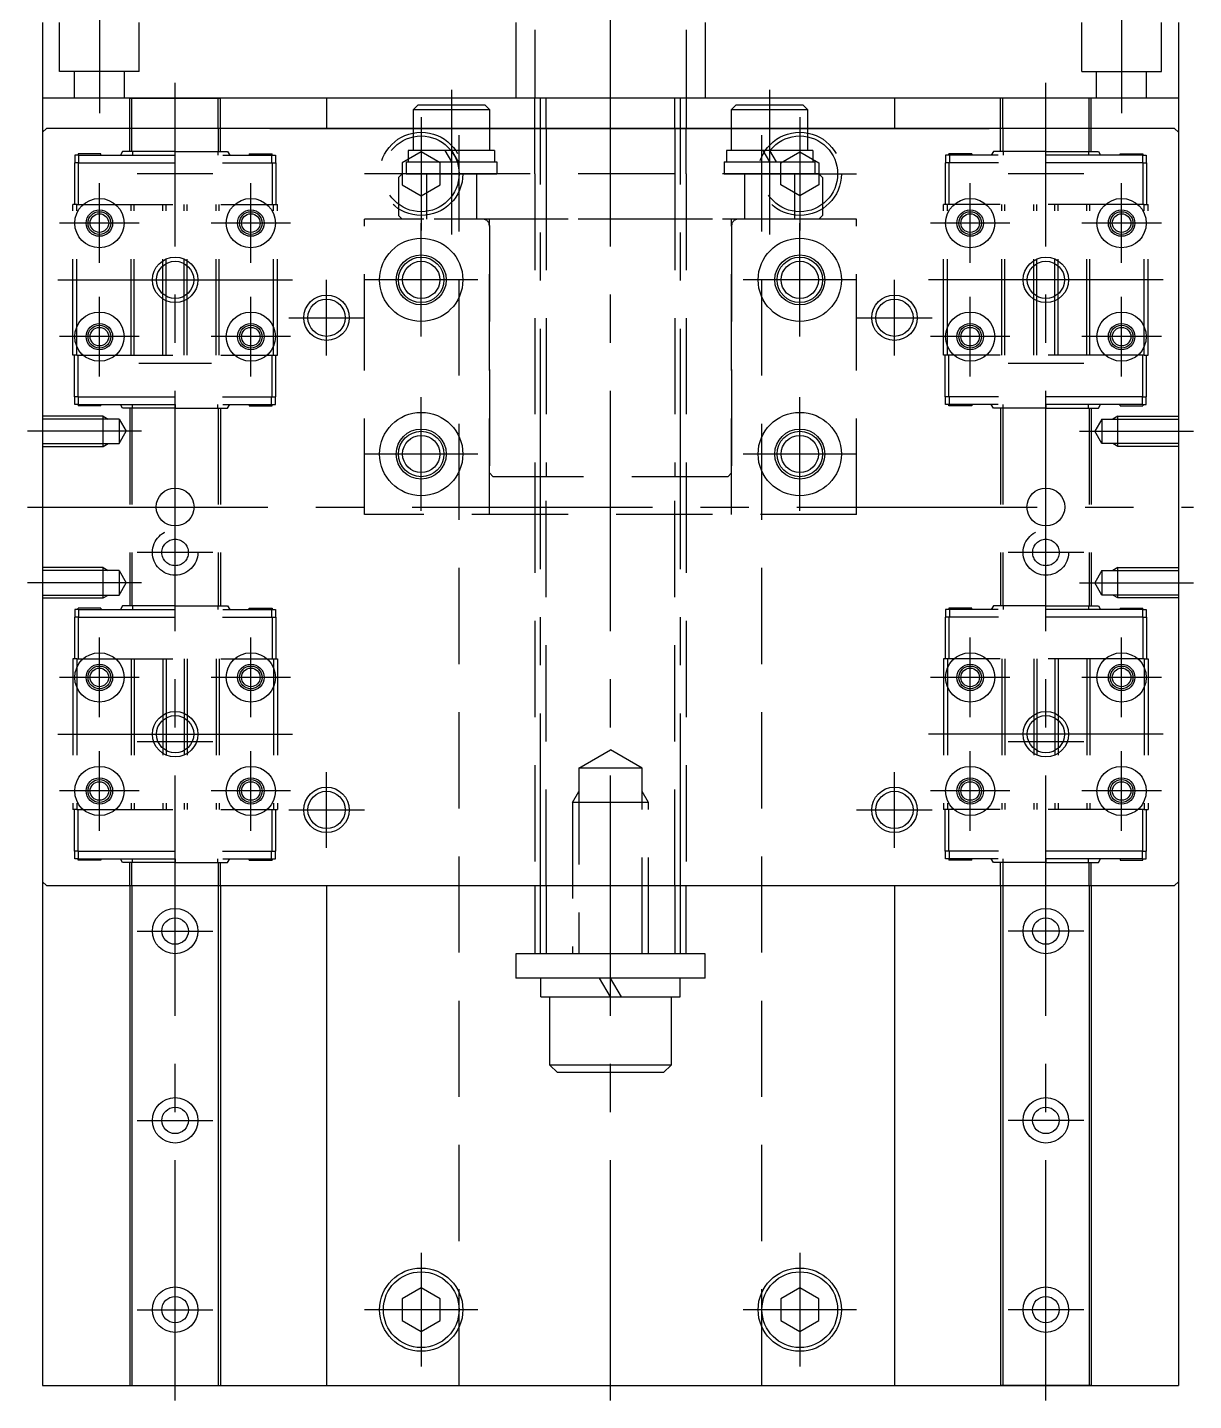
# Model space of a CAD drawing. Extents: x -165 to 327, y -498 to 35.
# Drawn here: x 173 to 327, y -482 to -300.7 of the extents above; entities that cross this region are included whole.
import ezdxf

# ---------------------------------------------------------------- set-up
doc = ezdxf.new("R2010")
doc.units = 0
doc.linetypes.add('CENTER', pattern=[50.8, 31.75, -6.35, 6.35, -6.35])
doc.linetypes.add('DASHED', pattern=[19.05, 12.7, -6.35])
doc.layers.get('0').update_dxf_attribs({"linetype": 'CONTINUOUS'})
doc.layers.add('CENTER', color=1, linetype='CENTER')

msp = doc.modelspace()

# ---------------------------------------------------------------- linework, layer by layer
at = {"color": 7, "linetype": 'CONTINUOUS'}
for p, q in [((175, -300), (175, -480)), ((325, -300), (325, -480)), ((325, -310), (175, -310)), ((186.5, -314), (186.5, -310)), ((186.5, -310), (198.5, -310)), ((186.8, -314), (186.8, -310)), ((198.2, -314), (198.2, -310)), ((198.5, -314), (198.5, -310)), ((212.5, -310), (212.5, -314)), ((240, -314), (240, -310)), ((241.5, -314), (241.5, -310)), ((258.5, -314), (258.5, -310)), ((260, -310), (260, -314)), ((287.5, -310), (287.5, -314)), ((313.5, -310), (301.5, -310)), ((301.5, -314), (301.5, -310)), ((301.8, -314), (301.8, -310)), ((313.2, -314), (313.2, -310)), ((313.5, -314), (313.5, -310)), ((224, -311.5), (224.6, -310.9)), ((224, -314), (224, -311.5)), ((224, -311.5), (234, -311.5)), ((224.6, -310.9), (233.4, -310.9)), ((233.4, -310.9), (234, -311.5)), ((234, -311.5), (234, -314)), ((266, -311.5), (266.6, -310.9)), ((266, -314), (266, -311.5)), ((266, -311.5), (276, -311.5)), ((266.6, -310.9), (275.4, -310.9)), ((275.4, -310.9), (276, -311.5)), ((276, -311.5), (276, -314)), ((175.5, -314), (175, -314.5)), ((175.5, -314), (175, -314.5)), ((175, -314.5), (175, -413.5)), ((175, -314.5), (175, -413.5)), ((324.5, -314), (175.5, -314)), ((324.5, -314), (175.5, -314)), ((205, -314), (200, -314)), ((205, -314), (295, -314)), ((295, -314), (300, -314)), ((324.5, -314), (325, -314.5)), ((324.5, -314), (325, -314.5)), ((325, -314.5), (325, -413.5)), ((325, -314.5), (325, -413.5)), ((175.5, -414), (175, -413.5)), ((175.5, -414), (175, -413.5)), ((175.5, -414), (324.5, -414)), ((175.5, -414), (324.5, -414)), ((186.5, -414), (186.5, -480)), ((186.8, -414), (186.8, -480)), ((198.2, -414), (198.2, -480)), ((198.5, -414), (198.5, -480)), ((205, -414), (243, -414)), ((212.5, -414), (212.5, -480)), ((239, -414), (261, -414)), ((240, -414), (240, -423)), ((241.5, -414), (241.5, -423)), ((243, -414), (257, -414)), ((257, -414), (295, -414)), ((258.5, -414), (258.5, -423)), ((260, -423), (260, -414)), ((287.5, -414), (287.5, -480)), ((301.5, -414), (301.5, -480)), ((301.8, -414), (301.8, -480)), ((313.2, -414), (313.2, -480)), ((313.5, -414), (313.5, -480)), ((324.5, -414), (325, -413.5)), ((324.5, -414), (325, -413.5)), ((262.5, -423), (237.5, -423)), ((237.5, -423), (237.5, -426.2)), ((260, -423), (240, -423)), ((262.5, -426.2), (262.5, -423)), ((262.5, -426.2), (237.5, -426.2)), ((259.2, -426.2), (240.8, -426.2)), ((240.8, -428.7), (240.8, -426.2)), ((250, -428.7), (248.56, -426.2)), ((251.44, -428.7), (250, -426.2)), ((259.2, -428.7), (259.2, -426.2)), ((240.8, -428.7), (259.2, -428.7)), ((242, -437.7), (242, -428.7)), ((258, -428.7), (258, -437.7)), ((258, -437.7), (242, -437.7)), ((243, -438.7), (242, -437.7)), ((257, -438.7), (243, -438.7)), ((258, -437.7), (257, -438.7)), ((225, -467.11), (222.5, -468.56)), ((227.5, -468.56), (225, -467.11)), ((275, -467.11), (272.5, -468.56)), ((277.5, -468.56), (275, -467.11)), ((222.5, -468.56), (222.5, -471.44)), ((227.5, -471.44), (227.5, -468.56)), ((272.5, -468.56), (272.5, -471.44)), ((277.5, -471.44), (277.5, -468.56)), ((222.5, -471.44), (225, -472.89)), ((225, -472.89), (227.5, -471.44)), ((272.5, -471.44), (275, -472.89)), ((275, -472.89), (277.5, -471.44)), ((175, -480), (325, -480)), ((186.5, -480), (198.5, -480)), ((313.5, -480), (301.5, -480))]:
    msp.add_line(p, q, dxfattribs=at)
at = {"color": 3, "linetype": 'DASHED'}
for p, q in [((177.25, -306.5), (177.25, -300)), ((187.75, -306.5), (187.75, -300)), ((237.5, -300), (237.5, -310)), ((240, -301), (240, -310)), ((260, -301), (260, -310)), ((262.5, -300), (262.5, -310)), ((312.25, -306.5), (312.25, -300)), ((322.75, -306.5), (322.75, -300)), ((187.75, -306.5), (177.25, -306.5)), ((179.2, -310), (179.2, -306.5)), ((185.8, -310), (185.8, -306.5)), ((312.25, -306.5), (322.75, -306.5)), ((314.2, -310), (314.2, -306.5)), ((320.8, -310), (320.8, -306.5)), ((230, -480), (230, -310)), ((270, -480), (270, -310)), ((186.5, -317.05), (186.5, -314)), ((186.8, -317.05), (186.8, -314)), ((198.2, -314), (198.2, -317.05)), ((198.5, -317.05), (198.5, -314)), ((224, -316.9), (224, -314)), ((234, -314), (234, -316.9)), ((240, -320), (240, -314)), ((240, -320), (240, -314)), ((241.5, -314), (241.5, -320)), ((241.5, -314), (241.5, -320)), ((258.5, -314), (258.5, -320)), ((258.5, -314), (258.5, -320)), ((260, -320), (260, -314)), ((260, -320), (260, -314)), ((266, -316.9), (266, -314)), ((276, -314), (276, -316.9)), ((301.5, -317.05), (301.5, -314)), ((301.8, -314), (301.8, -317.05)), ((313.2, -317.05), (313.2, -314)), ((313.5, -317.05), (313.5, -314)), ((185.57, -317.05), (185.27, -317.55)), ((186.87, -317.05), (185.57, -317.05)), ((192.5, -317.05), (186.87, -317.05)), ((186.87, -317.05), (186.87, -317.55)), ((192.5, -317.05), (198.13, -317.05)), ((192.5, -317.55), (192.5, -317.05)), ((198.13, -317.05), (199.43, -317.05)), ((198.13, -317.05), (198.13, -317.55)), ((199.43, -317.05), (199.73, -317.55)), ((225, -317.11), (222.5, -318.56)), ((234.7, -316.9), (223.3, -316.9)), ((223.3, -316.9), (223.3, -318.4)), ((227.5, -318.56), (225, -317.11)), ((228.13, -316.9), (229, -318.4)), ((229, -316.9), (229.87, -318.4)), ((234.7, -316.9), (234.7, -318.4)), ((276.7, -316.9), (265.3, -316.9)), ((265.3, -316.9), (265.3, -318.4)), ((270.13, -316.9), (271, -318.4)), ((271, -316.9), (271.87, -318.4)), ((272.5, -318.56), (275, -317.11)), ((275, -317.11), (277.5, -318.56)), ((276.7, -316.9), (276.7, -318.4)), ((300.57, -317.05), (300.27, -317.55)), ((301.87, -317.05), (300.57, -317.05)), ((307.5, -317.05), (301.87, -317.05)), ((301.87, -317.05), (301.87, -317.55)), ((307.5, -317.05), (313.13, -317.05)), ((307.5, -317.55), (307.5, -317.05)), ((313.13, -317.05), (313.13, -317.55)), ((313.13, -317.05), (314.43, -317.05)), ((314.43, -317.05), (314.73, -317.55)), ((179.2, -318.55), (179.2, -324.05)), ((179.7, -318.55), (179.2, -318.55)), ((179.75, -317.55), (179.25, -317.55)), ((179.25, -317.55), (179.25, -318.55)), ((179.7, -317.35), (179.7, -317.55)), ((182.7, -317.35), (179.7, -317.35)), ((179.7, -318.55), (205.3, -318.55)), ((179.7, -318.55), (179.7, -324.05)), ((179.75, -317.55), (205.25, -317.55)), ((179.75, -317.55), (179.75, -318.55)), ((182.7, -317.55), (182.7, -317.35)), ((202.3, -317.35), (202.3, -317.55)), ((202.3, -317.35), (205.3, -317.35)), ((205.25, -317.55), (205.75, -317.55)), ((205.25, -317.55), (205.25, -318.55)), ((205.3, -317.55), (205.3, -317.35)), ((205.3, -318.55), (205.8, -318.55)), ((205.3, -318.55), (205.3, -324.05)), ((205.75, -317.55), (205.75, -318.55)), ((205.8, -318.55), (205.8, -324.05)), ((222.5, -318.56), (222.5, -321.44)), ((223, -318.4), (235, -318.4)), ((223, -318.4), (223, -320)), ((227.5, -321.44), (227.5, -318.56)), ((235, -318.4), (235, -320)), ((265, -318.4), (277, -318.4)), ((265, -318.4), (265, -320)), ((272.5, -321.44), (272.5, -318.56)), ((277, -318.4), (277, -320)), ((277.5, -318.56), (277.5, -321.44)), ((294.2, -318.55), (294.2, -324.05)), ((294.7, -318.55), (294.2, -318.55)), ((294.25, -317.55), (294.25, -318.55)), ((294.75, -317.55), (294.25, -317.55)), ((294.7, -317.55), (294.7, -317.35)), ((297.7, -317.35), (294.7, -317.35)), ((320.3, -318.55), (294.7, -318.55)), ((294.7, -318.55), (294.7, -324.05)), ((320.25, -317.55), (294.75, -317.55)), ((294.75, -317.55), (294.75, -318.55)), ((297.7, -317.35), (297.7, -317.55)), ((317.3, -317.55), (317.3, -317.35)), ((317.3, -317.35), (320.3, -317.35)), ((320.25, -317.55), (320.75, -317.55)), ((320.25, -317.55), (320.25, -318.55)), ((320.3, -317.35), (320.3, -317.55)), ((320.3, -318.55), (320.8, -318.55)), ((320.3, -318.55), (320.3, -324.05)), ((320.75, -317.55), (320.75, -318.55)), ((320.8, -318.55), (320.8, -324.05)), ((222, -320.5), (222.5, -320)), ((222, -320.5), (222, -325.5)), ((277.5, -320), (222.5, -320)), ((223, -320), (235, -320)), ((225.7, -320), (225.7, -326)), ((232.3, -320), (232.3, -326)), ((240, -320), (240, -360)), ((240, -320), (240, -360)), ((241.5, -320), (241.5, -360)), ((241.5, -320), (241.5, -360)), ((258.5, -320), (258.5, -360)), ((258.5, -320), (258.5, -360)), ((260, -320), (260, -360)), ((260, -320), (260, -360)), ((265, -320), (277, -320)), ((267.7, -320), (267.7, -326)), ((274.3, -320), (274.3, -326)), ((278, -320.5), (277.5, -320)), ((278, -320.5), (278, -325.5)), ((222.5, -321.44), (225, -322.89)), ((225, -322.89), (227.5, -321.44)), ((275, -322.89), (272.5, -321.44)), ((277.5, -321.44), (275, -322.89)), ((179, -343.95), (179, -324.05)), ((179.5, -324.05), (179, -324.05)), ((179.5, -324.05), (205.5, -324.05)), ((179.5, -343.95), (179.5, -324.05)), ((186.7, -343.95), (186.7, -324.05)), ((187.1, -343.95), (187.1, -324.05)), ((190.9, -343.95), (190.9, -324.05)), ((191.3, -343.95), (191.3, -324.05)), ((193.7, -343.95), (193.7, -324.05)), ((194.1, -343.95), (194.1, -324.05)), ((197.9, -343.95), (197.9, -324.05)), ((198.3, -343.95), (198.3, -324.05)), ((205.5, -343.95), (205.5, -324.05)), ((205.5, -324.05), (206, -324.05)), ((206, -343.95), (206, -324.05)), ((294, -343.95), (294, -324.05)), ((294.5, -324.05), (294, -324.05)), ((320.5, -324.05), (294.5, -324.05)), ((294.5, -343.95), (294.5, -324.05)), ((301.7, -343.95), (301.7, -324.05)), ((302.1, -343.95), (302.1, -324.05)), ((305.9, -343.95), (305.9, -324.05)), ((306.3, -343.95), (306.3, -324.05)), ((308.7, -343.95), (308.7, -324.05)), ((309.1, -343.95), (309.1, -324.05)), ((312.9, -343.95), (312.9, -324.05)), ((313.3, -343.95), (313.3, -324.05)), ((320.5, -343.95), (320.5, -324.05)), ((320.5, -324.05), (321, -324.05)), ((321, -343.95), (321, -324.05)), ((217.5, -365), (217.5, -326)), ((282.5, -326), (217.5, -326)), ((222, -325.5), (222.5, -326)), ((277.5, -326), (222.5, -326)), ((234, -365), (234, -326)), ((266, -365), (266, -326)), ((278, -325.5), (277.5, -326)), ((282.5, -365), (282.5, -326)), ((234, -326.8), (234, -359.5)), ((266, -326.8), (266, -359.5)), ((179.5, -343.95), (179, -343.95)), ((179.2, -349.45), (179.2, -343.95)), ((179.5, -343.95), (205.5, -343.95)), ((179.7, -349.45), (179.7, -343.95)), ((205.3, -349.45), (205.3, -343.95)), ((205.5, -343.95), (206, -343.95)), ((205.8, -349.45), (205.8, -343.95)), ((294.5, -343.95), (294, -343.95)), ((294.2, -349.45), (294.2, -343.95)), ((320.5, -343.95), (294.5, -343.95)), ((294.7, -349.45), (294.7, -343.95)), ((320.3, -349.45), (320.3, -343.95)), ((320.5, -343.95), (321, -343.95)), ((320.8, -349.45), (320.8, -343.95)), ((179.7, -349.45), (179.2, -349.45)), ((179.25, -350.45), (179.25, -349.45)), ((179.7, -349.45), (205.3, -349.45)), ((179.75, -350.45), (179.75, -349.45)), ((205.25, -350.45), (205.25, -349.45)), ((205.3, -349.45), (205.8, -349.45)), ((205.75, -350.45), (205.75, -349.45)), ((294.7, -349.45), (294.2, -349.45)), ((294.25, -350.45), (294.25, -349.45)), ((320.3, -349.45), (294.7, -349.45)), ((294.75, -350.45), (294.75, -349.45)), ((320.25, -350.45), (320.25, -349.45)), ((320.3, -349.45), (320.8, -349.45)), ((320.75, -350.45), (320.75, -349.45)), ((179.75, -350.45), (179.25, -350.45)), ((179.7, -350.45), (179.7, -350.65)), ((182.7, -350.65), (179.7, -350.65)), ((179.75, -350.45), (205.25, -350.45)), ((182.7, -350.65), (182.7, -350.45)), ((185.57, -350.95), (185.27, -350.45)), ((186.87, -350.95), (185.57, -350.95)), ((186.5, -350.95), (186.5, -377.05)), ((186.8, -350.95), (186.8, -377.05)), ((186.87, -350.95), (186.87, -350.45)), ((192.5, -350.95), (186.87, -350.95)), ((192.5, -350.45), (192.5, -350.95)), ((192.5, -350.95), (198.13, -350.95)), ((198.13, -350.95), (198.13, -350.45)), ((198.13, -350.95), (199.43, -350.95)), ((198.2, -350.95), (198.2, -377.05)), ((198.5, -350.95), (198.5, -377.05)), ((199.43, -350.95), (199.73, -350.45)), ((202.3, -350.45), (202.3, -350.65)), ((202.3, -350.65), (205.3, -350.65)), ((205.25, -350.45), (205.75, -350.45)), ((205.3, -350.65), (205.3, -350.45)), ((294.75, -350.45), (294.25, -350.45)), ((294.7, -350.65), (294.7, -350.45)), ((297.7, -350.65), (294.7, -350.65)), ((320.25, -350.45), (294.75, -350.45)), ((297.7, -350.45), (297.7, -350.65)), ((300.57, -350.95), (300.27, -350.45)), ((301.87, -350.95), (300.57, -350.95)), ((301.5, -350.95), (301.5, -377.05)), ((301.8, -350.95), (301.8, -377.05)), ((301.87, -350.95), (301.87, -350.45)), ((307.5, -350.95), (301.87, -350.95)), ((307.5, -350.45), (307.5, -350.95)), ((307.5, -350.95), (313.13, -350.95)), ((313.13, -350.95), (313.13, -350.45)), ((313.13, -350.95), (314.43, -350.95)), ((313.2, -350.95), (313.2, -377.05)), ((313.5, -350.95), (313.5, -377.05)), ((314.43, -350.95), (314.73, -350.45)), ((317.3, -350.65), (317.3, -350.45)), ((317.3, -350.65), (320.3, -350.65)), ((320.25, -350.45), (320.75, -350.45)), ((320.3, -350.45), (320.3, -350.65)), ((183, -352), (175, -352)), ((185.1, -352.38), (175, -352.38)), ((183, -352), (183.66, -352.38)), ((183, -356), (183, -352)), ((185.1, -352.38), (186.04, -354)), ((185.1, -352.38), (185.1, -355.62)), ((314.9, -352.38), (313.96, -354)), ((314.9, -352.38), (325, -352.38)), ((314.9, -352.38), (314.9, -355.62)), ((317, -352), (316.34, -352.38)), ((317, -352), (325, -352)), ((317, -356), (317, -352)), ((185.1, -355.62), (186.04, -354)), ((314.9, -355.62), (313.96, -354)), ((175, -355.62), (185.1, -355.62)), ((175, -356), (183, -356)), ((183, -356), (183.66, -355.62)), ((325, -355.62), (314.9, -355.62)), ((317, -356), (316.34, -355.62)), ((325, -356), (317, -356)), ((234.5, -360), (234, -359.5)), ((265.5, -360), (234.5, -360)), ((240, -360), (240, -414)), ((241.5, -414), (241.5, -360)), ((258.5, -414), (258.5, -360)), ((260, -360), (260, -414)), ((266, -359.5), (265.5, -360)), ((282.5, -365), (217.5, -365)), ((183, -372), (175, -372)), ((185.1, -372.38), (175, -372.38)), ((183, -372), (183.66, -372.38)), ((183, -376), (183, -372)), ((185.1, -372.38), (186.04, -374)), ((185.1, -372.38), (185.1, -375.62)), ((314.9, -372.38), (313.96, -374)), ((314.9, -372.38), (325, -372.38)), ((314.9, -372.38), (314.9, -375.62)), ((317, -372), (316.34, -372.38)), ((317, -376), (317, -372)), ((317, -372), (325, -372)), ((185.1, -375.62), (186.04, -374)), ((314.9, -375.62), (313.96, -374)), ((175, -375.62), (185.1, -375.62)), ((175, -376), (183, -376)), ((183, -376), (183.66, -375.62)), ((185.57, -377.05), (185.27, -377.55)), ((186.87, -377.05), (185.57, -377.05)), ((192.5, -377.05), (186.87, -377.05)), ((186.87, -377.05), (186.87, -377.55)), ((192.5, -377.05), (198.13, -377.05)), ((192.5, -377.55), (192.5, -377.05)), ((198.13, -377.05), (199.43, -377.05)), ((198.13, -377.05), (198.13, -377.55)), ((199.43, -377.05), (199.73, -377.55)), ((300.57, -377.05), (300.27, -377.55)), ((301.87, -377.05), (300.57, -377.05)), ((307.5, -377.05), (301.87, -377.05)), ((301.87, -377.05), (301.87, -377.55)), ((307.5, -377.05), (313.13, -377.05)), ((307.5, -377.55), (307.5, -377.05)), ((313.13, -377.05), (314.43, -377.05)), ((313.13, -377.05), (313.13, -377.55)), ((314.43, -377.05), (314.73, -377.55)), ((325, -375.62), (314.9, -375.62)), ((317, -376), (316.34, -375.62)), ((325, -376), (317, -376)), ((179.2, -378.55), (179.2, -384.05)), ((179.7, -378.55), (179.2, -378.55)), ((179.75, -377.55), (179.25, -377.55)), ((179.25, -377.55), (179.25, -378.55)), ((179.7, -377.55), (179.7, -377.35)), ((182.7, -377.35), (179.7, -377.35)), ((179.7, -378.55), (205.3, -378.55)), ((179.7, -378.55), (179.7, -384.05)), ((179.75, -377.55), (205.25, -377.55)), ((179.75, -377.55), (179.75, -378.55)), ((182.7, -377.35), (182.7, -377.55)), ((202.3, -377.55), (202.3, -377.35)), ((202.3, -377.35), (205.3, -377.35)), ((205.25, -377.55), (205.75, -377.55)), ((205.25, -377.55), (205.25, -378.55)), ((205.3, -377.35), (205.3, -377.55)), ((205.3, -378.55), (205.8, -378.55)), ((205.3, -378.55), (205.3, -384.05)), ((205.75, -377.55), (205.75, -378.55)), ((205.8, -378.55), (205.8, -384.05)), ((294.2, -378.55), (294.2, -384.05)), ((294.7, -378.55), (294.2, -378.55)), ((294.75, -377.55), (294.25, -377.55)), ((294.25, -377.55), (294.25, -378.55)), ((294.7, -377.35), (294.7, -377.55)), ((297.7, -377.35), (294.7, -377.35)), ((320.3, -378.55), (294.7, -378.55)), ((294.7, -378.55), (294.7, -384.05)), ((320.25, -377.55), (294.75, -377.55)), ((294.75, -377.55), (294.75, -378.55)), ((297.7, -377.55), (297.7, -377.35)), ((317.3, -377.35), (317.3, -377.55)), ((317.3, -377.35), (320.3, -377.35)), ((320.25, -377.55), (320.75, -377.55)), ((320.25, -377.55), (320.25, -378.55)), ((320.3, -377.55), (320.3, -377.35)), ((320.3, -378.55), (320.8, -378.55)), ((320.3, -378.55), (320.3, -384.05)), ((320.75, -377.55), (320.75, -378.55)), ((320.8, -378.55), (320.8, -384.05)), ((179, -384.05), (179, -403.95)), ((179.5, -384.05), (179, -384.05)), ((179.5, -384.05), (205.5, -384.05)), ((179.5, -384.05), (179.5, -403.95)), ((186.7, -384.05), (186.7, -403.95)), ((187.1, -384.05), (187.1, -403.95)), ((190.9, -384.05), (190.9, -403.95)), ((191.3, -384.05), (191.3, -403.95)), ((193.7, -384.05), (193.7, -403.95)), ((194.1, -384.05), (194.1, -403.95)), ((197.9, -384.05), (197.9, -403.95)), ((198.3, -384.05), (198.3, -403.95)), ((205.5, -384.05), (205.5, -403.95)), ((205.5, -384.05), (206, -384.05)), ((206, -384.05), (206, -403.95)), ((294, -384.05), (294, -403.95)), ((294.5, -384.05), (294, -384.05)), ((320.5, -384.05), (294.5, -384.05)), ((294.5, -384.05), (294.5, -403.95)), ((301.7, -384.05), (301.7, -403.95)), ((302.1, -384.05), (302.1, -403.95)), ((305.9, -384.05), (305.9, -403.95)), ((306.3, -384.05), (306.3, -403.95)), ((308.7, -384.05), (308.7, -403.95)), ((309.1, -384.05), (309.1, -403.95)), ((312.9, -384.05), (312.9, -403.95)), ((313.3, -384.05), (313.3, -403.95)), ((320.5, -384.05), (320.5, -403.95)), ((320.5, -384.05), (321, -384.05)), ((321, -384.05), (321, -403.95)), ((245.81, -398.5), (250, -396.08)), ((254.19, -398.5), (250, -396.08)), ((245.81, -398.5), (245.81, -423)), ((254.19, -398.5), (245.81, -398.5)), ((254.19, -423), (254.19, -398.5)), ((245, -403), (245.81, -401.59)), ((255, -403), (254.19, -401.59)), ((179.5, -403.95), (179, -403.95)), ((179.2, -409.45), (179.2, -403.95)), ((179.5, -403.95), (205.5, -403.95)), ((179.7, -409.45), (179.7, -403.95)), ((205.3, -409.45), (205.3, -403.95)), ((205.5, -403.95), (206, -403.95)), ((205.8, -409.45), (205.8, -403.95)), ((245, -403), (245, -423)), ((255, -403), (245, -403)), ((255, -423), (255, -403)), ((294.5, -403.95), (294, -403.95)), ((294.2, -409.45), (294.2, -403.95)), ((320.5, -403.95), (294.5, -403.95)), ((294.7, -409.45), (294.7, -403.95)), ((320.3, -409.45), (320.3, -403.95)), ((320.5, -403.95), (321, -403.95)), ((320.8, -409.45), (320.8, -403.95)), ((179.7, -409.45), (179.2, -409.45)), ((179.25, -410.45), (179.25, -409.45)), ((179.7, -409.45), (205.3, -409.45)), ((179.75, -410.45), (179.75, -409.45)), ((205.25, -410.45), (205.25, -409.45)), ((205.3, -409.45), (205.8, -409.45)), ((205.75, -410.45), (205.75, -409.45)), ((294.7, -409.45), (294.2, -409.45)), ((294.25, -410.45), (294.25, -409.45)), ((320.3, -409.45), (294.7, -409.45)), ((294.75, -410.45), (294.75, -409.45)), ((320.25, -410.45), (320.25, -409.45)), ((320.3, -409.45), (320.8, -409.45)), ((320.75, -410.45), (320.75, -409.45)), ((179.75, -410.45), (179.25, -410.45)), ((179.7, -410.65), (179.7, -410.45)), ((182.7, -410.65), (179.7, -410.65)), ((179.75, -410.45), (205.25, -410.45)), ((182.7, -410.45), (182.7, -410.65)), ((185.57, -410.95), (185.27, -410.45)), ((186.87, -410.95), (185.57, -410.95)), ((186.5, -414), (186.5, -410.95)), ((186.8, -414), (186.8, -410.95)), ((186.87, -410.95), (186.87, -410.45)), ((192.5, -410.95), (186.87, -410.95)), ((192.5, -410.45), (192.5, -410.95)), ((192.5, -410.95), (198.13, -410.95)), ((198.13, -410.95), (198.13, -410.45)), ((198.13, -410.95), (199.43, -410.95)), ((198.2, -410.95), (198.2, -414)), ((198.5, -414), (198.5, -410.95)), ((199.43, -410.95), (199.73, -410.45)), ((202.3, -410.65), (202.3, -410.45)), ((202.3, -410.65), (205.3, -410.65)), ((205.25, -410.45), (205.75, -410.45)), ((205.3, -410.45), (205.3, -410.65)), ((294.75, -410.45), (294.25, -410.45)), ((294.7, -410.45), (294.7, -410.65)), ((297.7, -410.65), (294.7, -410.65)), ((320.25, -410.45), (294.75, -410.45)), ((297.7, -410.65), (297.7, -410.45)), ((300.57, -410.95), (300.27, -410.45)), ((301.87, -410.95), (300.57, -410.95)), ((301.5, -414), (301.5, -410.95)), ((301.8, -410.95), (301.8, -414)), ((301.87, -410.95), (301.87, -410.45)), ((307.5, -410.95), (301.87, -410.95)), ((307.5, -410.45), (307.5, -410.95)), ((307.5, -410.95), (313.13, -410.95)), ((313.13, -410.95), (313.13, -410.45)), ((313.13, -410.95), (314.43, -410.95)), ((313.2, -414), (313.2, -410.95)), ((313.5, -414), (313.5, -410.95)), ((314.43, -410.95), (314.73, -410.45)), ((317.3, -410.45), (317.3, -410.65)), ((317.3, -410.65), (320.3, -410.65)), ((320.25, -410.45), (320.75, -410.45)), ((320.3, -410.65), (320.3, -410.45))]:
    msp.add_line(p, q, dxfattribs=at)
for centre, radius in [((225, -320), 5.5), ((225, -320), 5), ((275, -320), 5.5), ((275, -320), 5), ((192.5, -370), 3), ((307.5, -370), 3), ((192.5, -370), 1.75), ((307.5, -370), 1.75)]:
    msp.add_circle(centre, radius, dxfattribs=at)
at = {"color": 7, "linetype": 'CONTINUOUS'}
for centre, radius in [((182.5, -326.5), 3.25), ((202.5, -326.5), 3.25), ((297.5, -326.5), 3.25), ((317.5, -326.5), 3.25), ((182.5, -326.5), 1.75), ((182.5, -326.5), 1.23), ((202.5, -326.5), 1.75), ((202.5, -326.5), 1.23), ((297.5, -326.5), 1.75), ((297.5, -326.5), 1.23), ((317.5, -326.5), 1.75), ((317.5, -326.5), 1.23), ((225, -334), 5.5), ((275, -334), 5.5), ((192.5, -334), 2.46), ((225, -334), 3.3), ((225, -334), 2.46), ((275, -334), 3.3), ((275, -334), 2.46), ((307.5, -334), 2.46), ((212.5, -339), 2.46), ((287.5, -339), 2.46), ((182.5, -341.5), 3.25), ((202.5, -341.5), 3.25), ((297.5, -341.5), 3.25), ((317.5, -341.5), 3.25), ((182.5, -341.5), 1.75), ((182.5, -341.5), 1.23), ((202.5, -341.5), 1.75), ((202.5, -341.5), 1.23), ((297.5, -341.5), 1.75), ((297.5, -341.5), 1.23), ((317.5, -341.5), 1.75), ((317.5, -341.5), 1.23), ((225, -357), 5.5), ((275, -357), 5.5), ((225, -357), 3.3), ((225, -357), 2.46), ((275, -357), 3.3), ((275, -357), 2.46), ((192.5, -364), 2.5), ((307.5, -364), 2.5), ((182.5, -386.5), 3.25), ((202.5, -386.5), 3.25), ((297.5, -386.5), 3.25), ((317.5, -386.5), 3.25), ((182.5, -386.5), 1.75), ((182.5, -386.5), 1.23), ((202.5, -386.5), 1.75), ((202.5, -386.5), 1.23), ((297.5, -386.5), 1.75), ((297.5, -386.5), 1.23), ((317.5, -386.5), 1.75), ((317.5, -386.5), 1.23), ((192.5, -394), 2.46), ((307.5, -394), 2.46), ((182.5, -401.5), 3.25), ((202.5, -401.5), 3.25), ((297.5, -401.5), 3.25), ((317.5, -401.5), 3.25), ((182.5, -401.5), 1.75), ((182.5, -401.5), 1.23), ((202.5, -401.5), 1.75), ((202.5, -401.5), 1.23), ((297.5, -401.5), 1.75), ((297.5, -401.5), 1.23), ((317.5, -401.5), 1.75), ((317.5, -401.5), 1.23), ((212.5, -404), 2.46), ((287.5, -404), 2.46), ((192.5, -420), 3), ((307.5, -420), 3), ((192.5, -420), 1.75), ((307.5, -420), 1.75), ((192.5, -445), 3), ((307.5, -445), 3), ((192.5, -445), 1.75), ((307.5, -445), 1.75), ((225, -470), 5.5), ((225, -470), 5), ((275, -470), 5.5), ((275, -470), 5), ((192.5, -470), 3), ((307.5, -470), 3), ((192.5, -470), 1.75), ((307.5, -470), 1.75)]:
    msp.add_circle(centre, radius, dxfattribs=at)
at = {"color": 3, "linetype": 'CONTINUOUS'}
for centre, radius in [((182.5, -326.5), 1.5), ((202.5, -326.5), 1.5), ((297.5, -326.5), 1.5), ((317.5, -326.5), 1.5), ((192.5, -334), 3), ((225, -334), 3), ((275, -334), 3), ((307.5, -334), 3), ((212.5, -339), 3), ((287.5, -339), 3), ((182.5, -341.5), 1.5), ((202.5, -341.5), 1.5), ((297.5, -341.5), 1.5), ((317.5, -341.5), 1.5), ((225, -357), 3), ((275, -357), 3), ((182.5, -386.5), 1.5), ((202.5, -386.5), 1.5), ((297.5, -386.5), 1.5), ((317.5, -386.5), 1.5), ((192.5, -394), 3), ((307.5, -394), 3), ((182.5, -401.5), 1.5), ((202.5, -401.5), 1.5), ((297.5, -401.5), 1.5), ((317.5, -401.5), 1.5), ((212.5, -404), 3), ((287.5, -404), 3)]:
    msp.add_circle(centre, radius, dxfattribs=at)
at = {"color": 3, "linetype": 'DASHED'}
for centre, start, end in [((233.2, -326.8), 0, 90), ((266.8, -326.8), 90, 180)]:
    msp.add_arc(centre, 0.8, start, end, dxfattribs=at)
at = {"layer": 'CENTER', "color": 1, "linetype": 'CENTER'}
for p, q in [((250, -482), (250, -254.2)), ((182.5, -298), (182.5, -312)), ((317.5, -298), (317.5, -312)), ((192.5, -482), (192.5, -308)), ((307.5, -482), (307.5, -308)), ((229, -308.9), (229, -328)), ((240.75, -423), (240.75, -310)), ((259.25, -423), (259.25, -310)), ((271, -308.9), (271, -328)), ((225, -312.5), (225, -327.5)), ((275, -312.5), (275, -327.5)), ((197.5, -320), (187.5, -320)), ((232.5, -320), (217.5, -320)), ((267.5, -320), (282.5, -320)), ((312.5, -320), (302.5, -320)), ((182.5, -331.75), (182.5, -321.25)), ((202.5, -331.75), (202.5, -321.25)), ((297.5, -331.75), (297.5, -321.25)), ((317.5, -331.75), (317.5, -321.25)), ((187.75, -326.5), (177.25, -326.5)), ((207.75, -326.5), (197.25, -326.5)), ((225, -341.5), (225, -326.5)), ((275, -341.5), (275, -326.5)), ((302.75, -326.5), (292.25, -326.5)), ((322.75, -326.5), (312.25, -326.5)), ((177, -334), (208, -334)), ((212.5, -344), (212.5, -334)), ((232.5, -334), (217.5, -334)), ((282.5, -334), (267.5, -334)), ((287.5, -344), (287.5, -334)), ((323, -334), (292, -334)), ((182.5, -346.75), (182.5, -336.25)), ((202.5, -346.75), (202.5, -336.25)), ((297.5, -346.75), (297.5, -336.25)), ((317.5, -346.75), (317.5, -336.25)), ((207.5, -339), (217.5, -339)), ((282.5, -339), (292.5, -339)), ((187.75, -341.5), (177.25, -341.5)), ((207.75, -341.5), (197.25, -341.5)), ((302.75, -341.5), (292.25, -341.5)), ((322.75, -341.5), (312.25, -341.5)), ((187.7, -345), (197.3, -345)), ((302.5, -345), (312.5, -345)), ((225, -364.5), (225, -349.5)), ((275, -364.5), (275, -349.5)), ((188.04, -354), (173, -354)), ((311.96, -354), (327, -354)), ((232.5, -357), (217.5, -357)), ((282.5, -357), (267.5, -357)), ((173, -364), (327, -364)), ((197.5, -370), (187.5, -370)), ((312.5, -370), (302.5, -370)), ((188.04, -374), (173, -374)), ((311.96, -374), (327, -374)), ((182.5, -391.75), (182.5, -381.25)), ((202.5, -391.75), (202.5, -381.25)), ((297.5, -391.75), (297.5, -381.25)), ((317.5, -391.75), (317.5, -381.25)), ((187.75, -386.5), (177.25, -386.5)), ((207.75, -386.5), (197.25, -386.5)), ((302.75, -386.5), (292.25, -386.5)), ((322.75, -386.5), (312.25, -386.5)), ((177, -394), (208, -394)), ((197.5, -395), (187.5, -395)), ((323, -394), (292, -394)), ((312.5, -395), (302.5, -395)), ((182.5, -406.75), (182.5, -396.25)), ((202.5, -406.75), (202.5, -396.25)), ((297.5, -406.75), (297.5, -396.25)), ((317.5, -406.75), (317.5, -396.25)), ((212.5, -409), (212.5, -399)), ((287.5, -409), (287.5, -399)), ((187.75, -401.5), (177.25, -401.5)), ((207.75, -401.5), (197.25, -401.5)), ((302.75, -401.5), (292.25, -401.5)), ((322.75, -401.5), (312.25, -401.5)), ((207.5, -404), (217.5, -404)), ((282.5, -404), (292.5, -404)), ((187.5, -420), (197.5, -420)), ((312.5, -420), (302.5, -420)), ((187.5, -445), (197.5, -445)), ((312.5, -445), (302.5, -445)), ((225, -462.5), (225, -477.5)), ((275, -462.5), (275, -477.5)), ((187.5, -470), (197.5, -470)), ((232.5, -470), (217.5, -470)), ((282.5, -470), (267.5, -470)), ((312.5, -470), (302.5, -470))]:
    msp.add_line(p, q, dxfattribs=at)

doc.saveas('drawing.dxf')
